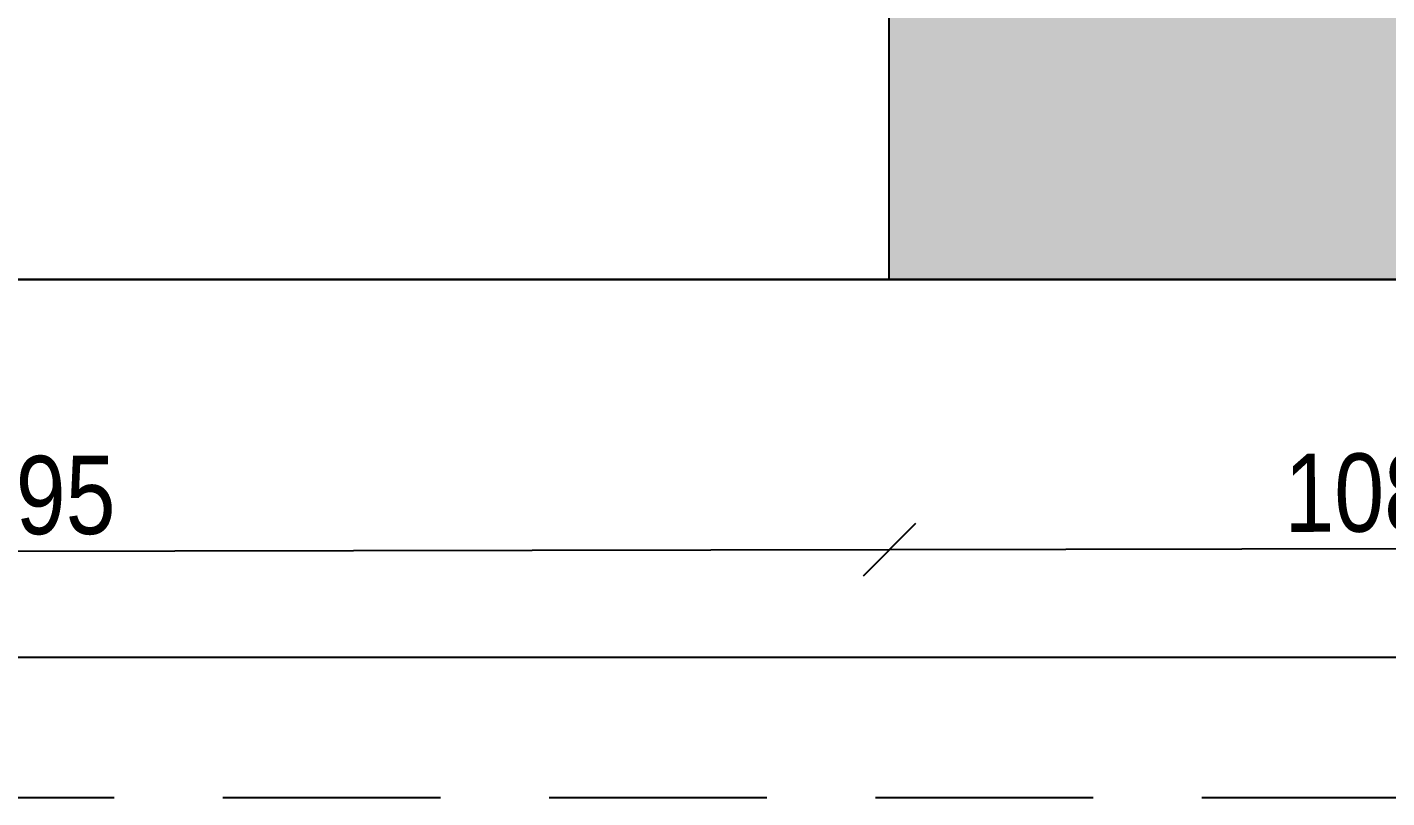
# Model space of a CAD drawing. Header units: metres. Extents: x 493 to 630, y -132 to -15.
# Drawn here: x 513.163 to 514.726, y -93.39 to -92.505 of the extents above; entities that cross this region are included whole.
import ezdxf

# ---------------------------------------------------------------- set-up
doc = ezdxf.new("R2010")
doc.units = ezdxf.units.M
doc.header["$MEASUREMENT"] = 0
doc.header["$PDMODE"] = 3
doc.linetypes.add('HIDDEN2', pattern=[0.1875, 0.125, -0.0625])
for name, color, linetype in [('a_caramida', 2, 'Continuous'), ('a_cote_50', 9, 'Continuous'), ('a_pereti_hasuri', 253, 'Continuous'), ('a_scari_punctat', 40, 'HIDDEN2'), ('a_vederi', 74, 'Continuous')]:
    doc.layers.add(name, color=color, linetype=linetype)
doc.styles.get("Standard").update_dxf_attribs({"font": 'ARIALN.TTF'})
doc.dimstyles.new('50 cote', dxfattribs={"dimtxt": 0.09, "dimasz": 0.06, "dimexe": 0, "dimexo": 0, "dimgap": 0.018, "dimtad": 1, "dimdec": 1, "dimlfac": 100, "dimrnd": 0.5, "dimdsep": 46, "dimtxsty": 'Standard', "dimblk": 'OBLIQUE', "dimcen": 0.00045, "dimclrd": 256, "dimclrt": 4, "dimadec": 1, "dimazin": 0, "dimtfac": 1, "dimtdec": 1, "dimtix": 1, "dimtofl": 0, "dimtmove": 0, "dimatfit": 3, "dimldrblk": 'OBLIQUE', "dimfxl": 0, "dimtolj": 1, "dimtzin": 0, "dimarcsym": 0})

# ---------------------------------------------------------------- blocks, each defined once
blk = doc.blocks.new('_Oblique')
at = {"color": 0, "linetype": 'ByBlock', "lineweight": -2}
blk.add_line((-0.5, -0.5), (0.5, 0.5), dxfattribs=at)
blk = doc.blocks.new('*D1067')
at = {"layer": 'a_cote_50', "lineweight": -2, "ltscale": 0.3}
blk.add_line((-44.863, -67.3884), (-42.913, -67.3847), dxfattribs=at)
at = {"layer": 'Defpoints', "color": 0, "ltscale": 0.3}
for p in [(-44.8636, -67.0685), (-42.9136, -67.0744), (-42.913, -67.3847)]:
    blk.add_point(p, dxfattribs=at)
at = {"layer": 'a_cote_50', "lineweight": -2, "ltscale": 0.3, "xscale": 0.06, "yscale": 0.06, "zscale": 0.06}
for p, rotation in [((-44.863, -67.3884), 180.1079428696821), ((-42.913, -67.3847), 0.1079428696821681)]:
    blk.add_blockref('_Oblique', p, dxfattribs=dict(at, rotation=rotation))
at = {"layer": 'a_cote_50', "color": 4, "ltscale": 0.3, "insert": (-43.8882, -67.3226), "char_height": 0.09, "attachment_point": 5, "rotation": 0.1079}
blk.add_mtext('\\A1;195', dxfattribs=at)
blk = doc.blocks.new('*D1068')
at = {"layer": 'a_cote_50', "lineweight": -2, "ltscale": 0.3}
blk.add_line((-42.913, -67.3847), (-41.8332, -67.3827), dxfattribs=at)
at = {"layer": 'Defpoints', "color": 0, "ltscale": 0.3}
for p in [(-41.8338, -67.0494), (-42.9136, -67.0744), (-41.8332, -67.3827)]:
    blk.add_point(p, dxfattribs=at)
at = {"layer": 'a_cote_50', "lineweight": -2, "ltscale": 0.3, "xscale": 0.06, "yscale": 0.06, "zscale": 0.06}
for p, rotation in [((-42.913, -67.3847), 180.1079428696821), ((-41.8332, -67.3827), 0.1079428696821681)]:
    blk.add_blockref('_Oblique', p, dxfattribs=dict(at, rotation=rotation))
at = {"layer": 'a_cote_50', "color": 4, "ltscale": 0.3, "insert": (-42.3732, -67.3198), "char_height": 0.09, "attachment_point": 5, "rotation": 0.1079}
blk.add_mtext('\\A1;108', dxfattribs=at)
blk = doc.blocks.new('*D1105')
at = {"layer": 'a_cote_50', "lineweight": -2, "ltscale": 0.3}
blk.add_line((-50.9468, -67.5081), (13.8782, -67.5081), dxfattribs=at)
at = {"layer": 'Defpoints', "color": 0, "ltscale": 0.3}
for p in [(13.8782, -63.4009), (-50.9468, -67.0744), (13.8782, -67.5081)]:
    blk.add_point(p, dxfattribs=at)
at = {"layer": 'a_cote_50', "lineweight": -2, "ltscale": 0.3, "xscale": 0.06, "yscale": 0.06, "zscale": 0.06, "rotation": 180}
blk.add_blockref('_Oblique', (-50.9468, -67.5081), dxfattribs=at)
at = {"layer": 'a_cote_50', "lineweight": -2, "ltscale": 0.3, "xscale": 0.06, "yscale": 0.06, "zscale": 0.06}
blk.add_blockref('_Oblique', (13.8782, -67.5081), dxfattribs=at)
at = {"layer": 'a_cote_50', "color": 4, "ltscale": 0.3, "insert": (-18.5343, -67.4441), "char_height": 0.09, "attachment_point": 5}
blk.add_mtext('\\A1;6482.5', dxfattribs=at)
blk = doc.blocks.new('COTE EXY')
at = {"layer": 'a_cote_50', "ltscale": 0.3}
dim = blk.add_linear_dim(base=(13.8782, -67.5081), p1=(-50.9468, -67.0744), p2=(13.8782, -63.4009), dimstyle='50 cote', dxfattribs=at)
dim.commit()
dim.dimension.update_dxf_attribs({"geometry": '*D1105', "text_midpoint": (-18.5343, -67.4441)})
for base, p1, p2, picture, middle in [((-41.8332, -67.3827), (-42.9136, -67.0744), (-41.8338, -67.0494), '*D1068', (-42.3732, -67.3198)), ((-42.913, -67.3847), (-44.8636, -67.0685), (-42.9136, -67.0744), '*D1067', (-43.8882, -67.3226))]:
    dim = blk.add_linear_dim(base=base, p1=p1, p2=p2, angle=180.1079, dimstyle='50 cote', override={"dimtmove": 1}, dxfattribs=at)
    dim.commit()
    dim.dimension.update_dxf_attribs({"geometry": picture, "text_midpoint": middle})

msp = doc.modelspace()

# ---------------------------------------------------------------- hatches: boundary and pattern name
at = {"layer": 'a_pereti_hasuri', "ltscale": 0.3}
h = msp.add_hatch(dxfattribs=at)
h.set_pattern_fill('ANSI33', color=256, scale=0.25, style=0)
h.set_pattern_definition([(45, (-4876.954644, 8292.469365), (-0.04419417382, 0.04419417382), []), (45, (-4876.91045, 8292.469365), (-0.04419417382, 0.04419417382), [0.03125, -0.015625])])
h.paths.add_polyline_path([(515.4135, -80.0895), (515.1878, -80.0895), (515.1878, -85.5895), (515.9378, -85.5895), (515.9378, -85.9245), (515.0478, -85.9245), (515.0478, -89.4345), (515.8278, -89.4345), (515.8278, -89.7345), (515.0978, -89.7345), (515.0978, -89.8445), (514.5228, -89.8445), (514.5228, -79.8645), (514.2248, -79.8645), (514.2248, -79.3896), (515.4135, -79.3896)])
h.paths.add_polyline_path([(511.2148, -79.3896), (511.2148, -79.8745), (511.5148, -79.8745), (511.5148, -80.2945), (511.9648, -80.2945), (511.9648, -79.8645), (512.2648, -79.8645), (512.2648, -79.3896)])
h.paths.add_polyline_path([(509.2548, -79.3896), (504.215, -79.3896), (504.8437, -83.8123), (505.3911, -83.7324), (505.3802, -83.6545), (507.3402, -83.6545), (507.3402, -84.2145), (507.6302, -84.2145), (507.6302, -84.4319), (507.8085, -84.4319), (507.8085, -82.4693), (507.67, -82.4693), (507.67, -82.6991), (507.54, -82.6991), (507.54, -83.1791), (505.31, -83.1791), (504.82, -79.7291), (507.53, -79.7291), (507.53, -80.0241), (507.67, -80.0241), (507.67, -81.4693), (507.8085, -81.4693), (507.8085, -79.7291), (508.5048, -79.7291), (508.5048, -80.3145), (508.9548, -80.3145), (508.9548, -79.8745), (509.2548, -79.8745)])
h.paths.add_polyline_path([(505.8255, -86.817), (505.5724, -85.0197), (505.0267, -85.0994), (505.2822, -86.8963)])
h.paths.add_polyline_path([(506.2097, -89.5401), (506.1899, -89.4045), (507.3665, -89.4045), (507.3665, -89.5545), (508.5593, -89.5545), (508.5593, -90.7045), (508.9085, -90.7045), (508.9085, -89.4245), (507.8085, -89.4245), (507.8085, -85.3745), (507.6302, -85.3745), (507.6302, -88.0945), (507.3271, -88.0945), (507.3271, -88.6745), (506.0871, -88.6745), (506.0068, -88.1043), (505.4651, -88.1834), (505.6692, -89.619)])
h.paths.add_polyline_path([(509.2135, -92.7946), (509.2135, -91.9545), (508.9085, -91.9545), (508.9085, -91.5345), (508.4665, -91.5345), (508.4665, -91.9845), (507.8165, -91.9845), (507.8165, -91.2845), (507.3665, -91.2845), (507.3665, -91.9845), (506.5665, -91.9845), (506.3975, -90.8264), (505.8522, -90.906), (506.1203, -92.7946)])
h.paths.add_polyline_path([(512.2035, -92.7946), (512.2035, -91.9845), (511.9185, -91.9845), (511.9185, -91.5345), (511.4585, -91.5345), (511.4585, -91.9545), (511.1635, -91.9545), (511.1635, -92.7946)])
h.paths.add_polyline_path([(515.2335, -92.7946), (515.2335, -92.1945), (514.9285, -92.1945), (514.9285, -91.5345), (514.4485, -91.5345), (514.4485, -91.9845), (514.1535, -91.9845), (514.1535, -92.7946)])

# ---------------------------------------------------------------- linework, layer by layer
at = {"layer": 'a_caramida', "ltscale": 0.3}
msp.add_lwpolyline([(515.2335, -92.7946), (515.2335, -92.1945), (514.9285, -92.1945), (514.9285, -91.5345), (514.4485, -91.5345), (514.4485, -91.9845), (514.1535, -91.9845), (514.1535, -92.7946)], close=True, dxfattribs=at)
at = {"layer": 'a_cote_50', "ltscale": 0.3}
msp.add_lwpolyline([(568.7453, -92.7946), (506.1203, -92.7946), (504.215, -79.3896), (553.7851, -79.3896)], dxfattribs=at)
at = {"layer": 'a_cote_50', "color": 242, "ltscale": 0.3}
msp.add_lwpolyline([(568.7453, -92.7946), (568.7453, -83.0646), (553.7853, -83.0646), (553.785, -79.3896), (504.215, -79.3896), (506.1203, -92.7946)], close=True, dxfattribs=at)
at = {"layer": 'a_scari_punctat', "ltscale": 2}
msp.add_lwpolyline([(569.5132, -93.3901), (505.4682, -93.3901), (503.3467, -78.4648), (514.4177, -78.4648), (514.4177, -77.3411), (524.9835, -77.3411), (524.9835, -78.4648), (556.3323, -78.4648)], dxfattribs=at)
at = {"layer": 'a_vederi', "ltscale": 0.3}
msp.add_lwpolyline([(512.2035, -91.9845), (514.1535, -91.9845), (514.1535, -92.7946), (512.2035, -92.7946)], close=True, dxfattribs=at)

# ---------------------------------------------------------------- block references
at = {"layer": 'a_cote_50'}
msp.add_blockref('COTE EXY', (557.0671, -25.7202), dxfattribs=at)

doc.saveas('drawing.dxf')
